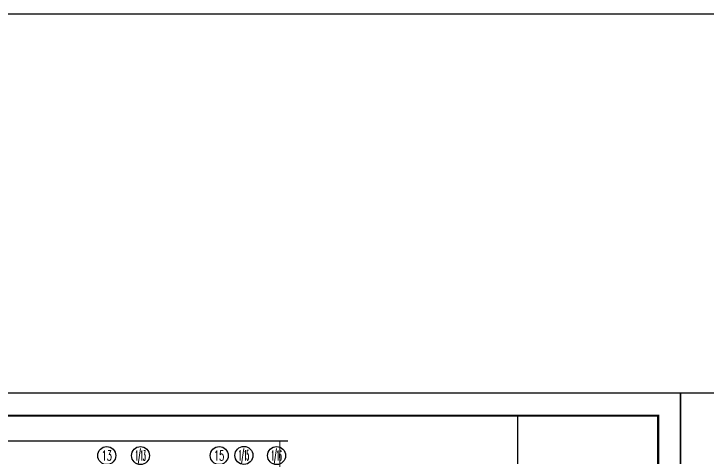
# Model space of a CAD drawing. Extents: x 8254 to 366479, y -216343 to -120021.
# Drawn here: x 141275 to 172146, y -139778 to -120021 of the extents above; entities that cross this region are included whole.
import ezdxf
from ezdxf.enums import TextEntityAlignment as Align

# ---------------------------------------------------------------- set-up
doc = ezdxf.new("R2010")
doc.units = 0
doc.header["$LTSCALE"] = 500
doc.header["$MEASUREMENT"] = 0
doc.layers.get('0').update_dxf_attribs({"linetype": 'CONTINUOUS'})
for name, color, linetype in [('AXIS', 3, 'CONTINUOUS'), ('AXIS_TEXT', 7, 'CONTINUOUS'), ('DIM_SYMB', 3, 'CONTINUOUS'), ('PUB_TITLE', 4, 'CONTINUOUS')]:
    doc.layers.add(name, color=color, linetype=linetype)
doc.styles.add('_TCH_AXIS', font='COMPLEX', dxfattribs={"bigfont": 'GBCBIG'})
doc.styles.add('COMPLEX', font='COMPLEX')

# ---------------------------------------------------------------- blocks, each defined once
blk = doc.blocks.new('_AXISO')
blk.add_circle((0, 0), 0.5)
at = {"layer": 'AXIS_TEXT', "style": 'COMPLEX', "width": 1.041667}
blk.add_attdef('A', text='', height=0.56, dxfattribs=at).set_placement((-0.25, -0.28), (0.25, -0.28), align=Align.FIT)

msp = doc.modelspace()

# ---------------------------------------------------------------- linework, layer by layer
at = {"color": 7}
for p, q in [((163685.188, -137891.405), (169921.08, -137891.405)), ((169921.08, -137891.405), (169921.08, -177891.405))]:
    msp.add_line(p, q, dxfattribs=at)
at = {"color": 1}
msp.add_lwpolyline([(8253.919, -120020.811), (366478.78, -120020.811), (366478.78, -216343.485), (8253.919, -216343.485)], close=True, dxfattribs=at)
at = {"color": 251, "const_width": 50}
msp.add_lwpolyline([(153099.227, -139004.538), (153099.227, -141155.504), (108729.227, -141155.504), (108729.227, -139004.538)], dxfattribs=at)
at = {"layer": 'DIM_SYMB', "color": 251}
msp.add_lwpolyline([(108432.299, -139004.538), (130834.752, -139004.538), (130911.186, -138794.538), (130985.243, -139214.538), (131059.752, -139004.538), (153462.205, -139004.538)], dxfattribs=at)
at = {"layer": 'PUB_TITLE', "color": 7}
for p, q in [((163685.188, -177891.405), (163685.188, -137891.405)), ((169921.08, -177891.405), (169921.08, -137891.405)), ((169921.08, -177891.405), (169921.08, -137891.405))]:
    msp.add_line(p, q, dxfattribs=at)
at = {"layer": 'PUB_TITLE'}
for points in [[(96621.08, -178891.405), (170921.08, -178891.405), (170921.08, -136891.405), (96621.08, -136891.405)], [(170921.08, -178891.405), (245221.08, -178891.405), (245221.08, -136891.405), (170921.08, -136891.405)]]:
    msp.add_lwpolyline(points, close=True, dxfattribs=at)
at = {"layer": 'PUB_TITLE', "const_width": 100}
msp.add_lwpolyline([(99121.08, -177891.405), (169921.08, -177891.405), (169921.08, -137891.405), (99121.08, -137891.405)], close=True, dxfattribs=at)

# ---------------------------------------------------------------- block references
at = {"layer": 'AXIS'}
ref = msp.add_blockref('_AXISO', (145405.292, -139663.704), dxfattribs=dict(at, xscale=800, yscale=800, zscale=800))
ref.add_attrib('A', '13', dxfattribs={"layer": 'AXIS_TEXT', "height": 452.5483, "style": '_TCH_AXIS', "width": 0.724138}).set_placement((145179.018, -139889.978), (145631.566, -139889.978), align=Align.FIT)
ref = msp.add_blockref('_AXISO', (146905.292, -139663.704), dxfattribs=dict(at, xscale=800, yscale=800, zscale=800))
ref.add_attrib('A', '1/13', dxfattribs={"layer": 'AXIS_TEXT', "height": 452.5483, "style": '_TCH_AXIS', "width": 0.318182}).set_placement((146679.018, -139889.978), (147131.566, -139889.978), align=Align.FIT)
ref = msp.add_blockref('_AXISO', (150405.292, -139663.704), dxfattribs=dict(at, xscale=800, yscale=800, zscale=800))
ref.add_attrib('A', '15', dxfattribs={"layer": 'AXIS_TEXT', "height": 452.5483, "style": '_TCH_AXIS', "width": 0.724138}).set_placement((150179.018, -139889.978), (150631.566, -139889.978), align=Align.FIT)
ref = msp.add_blockref('_AXISO', (151505.292, -139656.166), dxfattribs=dict(at, xscale=800, yscale=800, zscale=800))
ref.add_attrib('A', '1/15', dxfattribs={"layer": 'AXIS_TEXT', "height": 452.5483, "style": '_TCH_AXIS', "width": 0.318182}).set_placement((151279.018, -139882.44), (151731.566, -139882.44), align=Align.FIT)
ref = msp.add_blockref('_AXISO', (152955.292, -139663.704), dxfattribs=dict(at, xscale=800, yscale=800, zscale=800))
ref.add_attrib('A', '1/16', dxfattribs={"layer": 'AXIS_TEXT', "height": 452.5483, "style": '_TCH_AXIS', "width": 0.318182}).set_placement((152729.018, -139889.978), (153181.566, -139889.978), align=Align.FIT)

doc.saveas('drawing.dxf')
